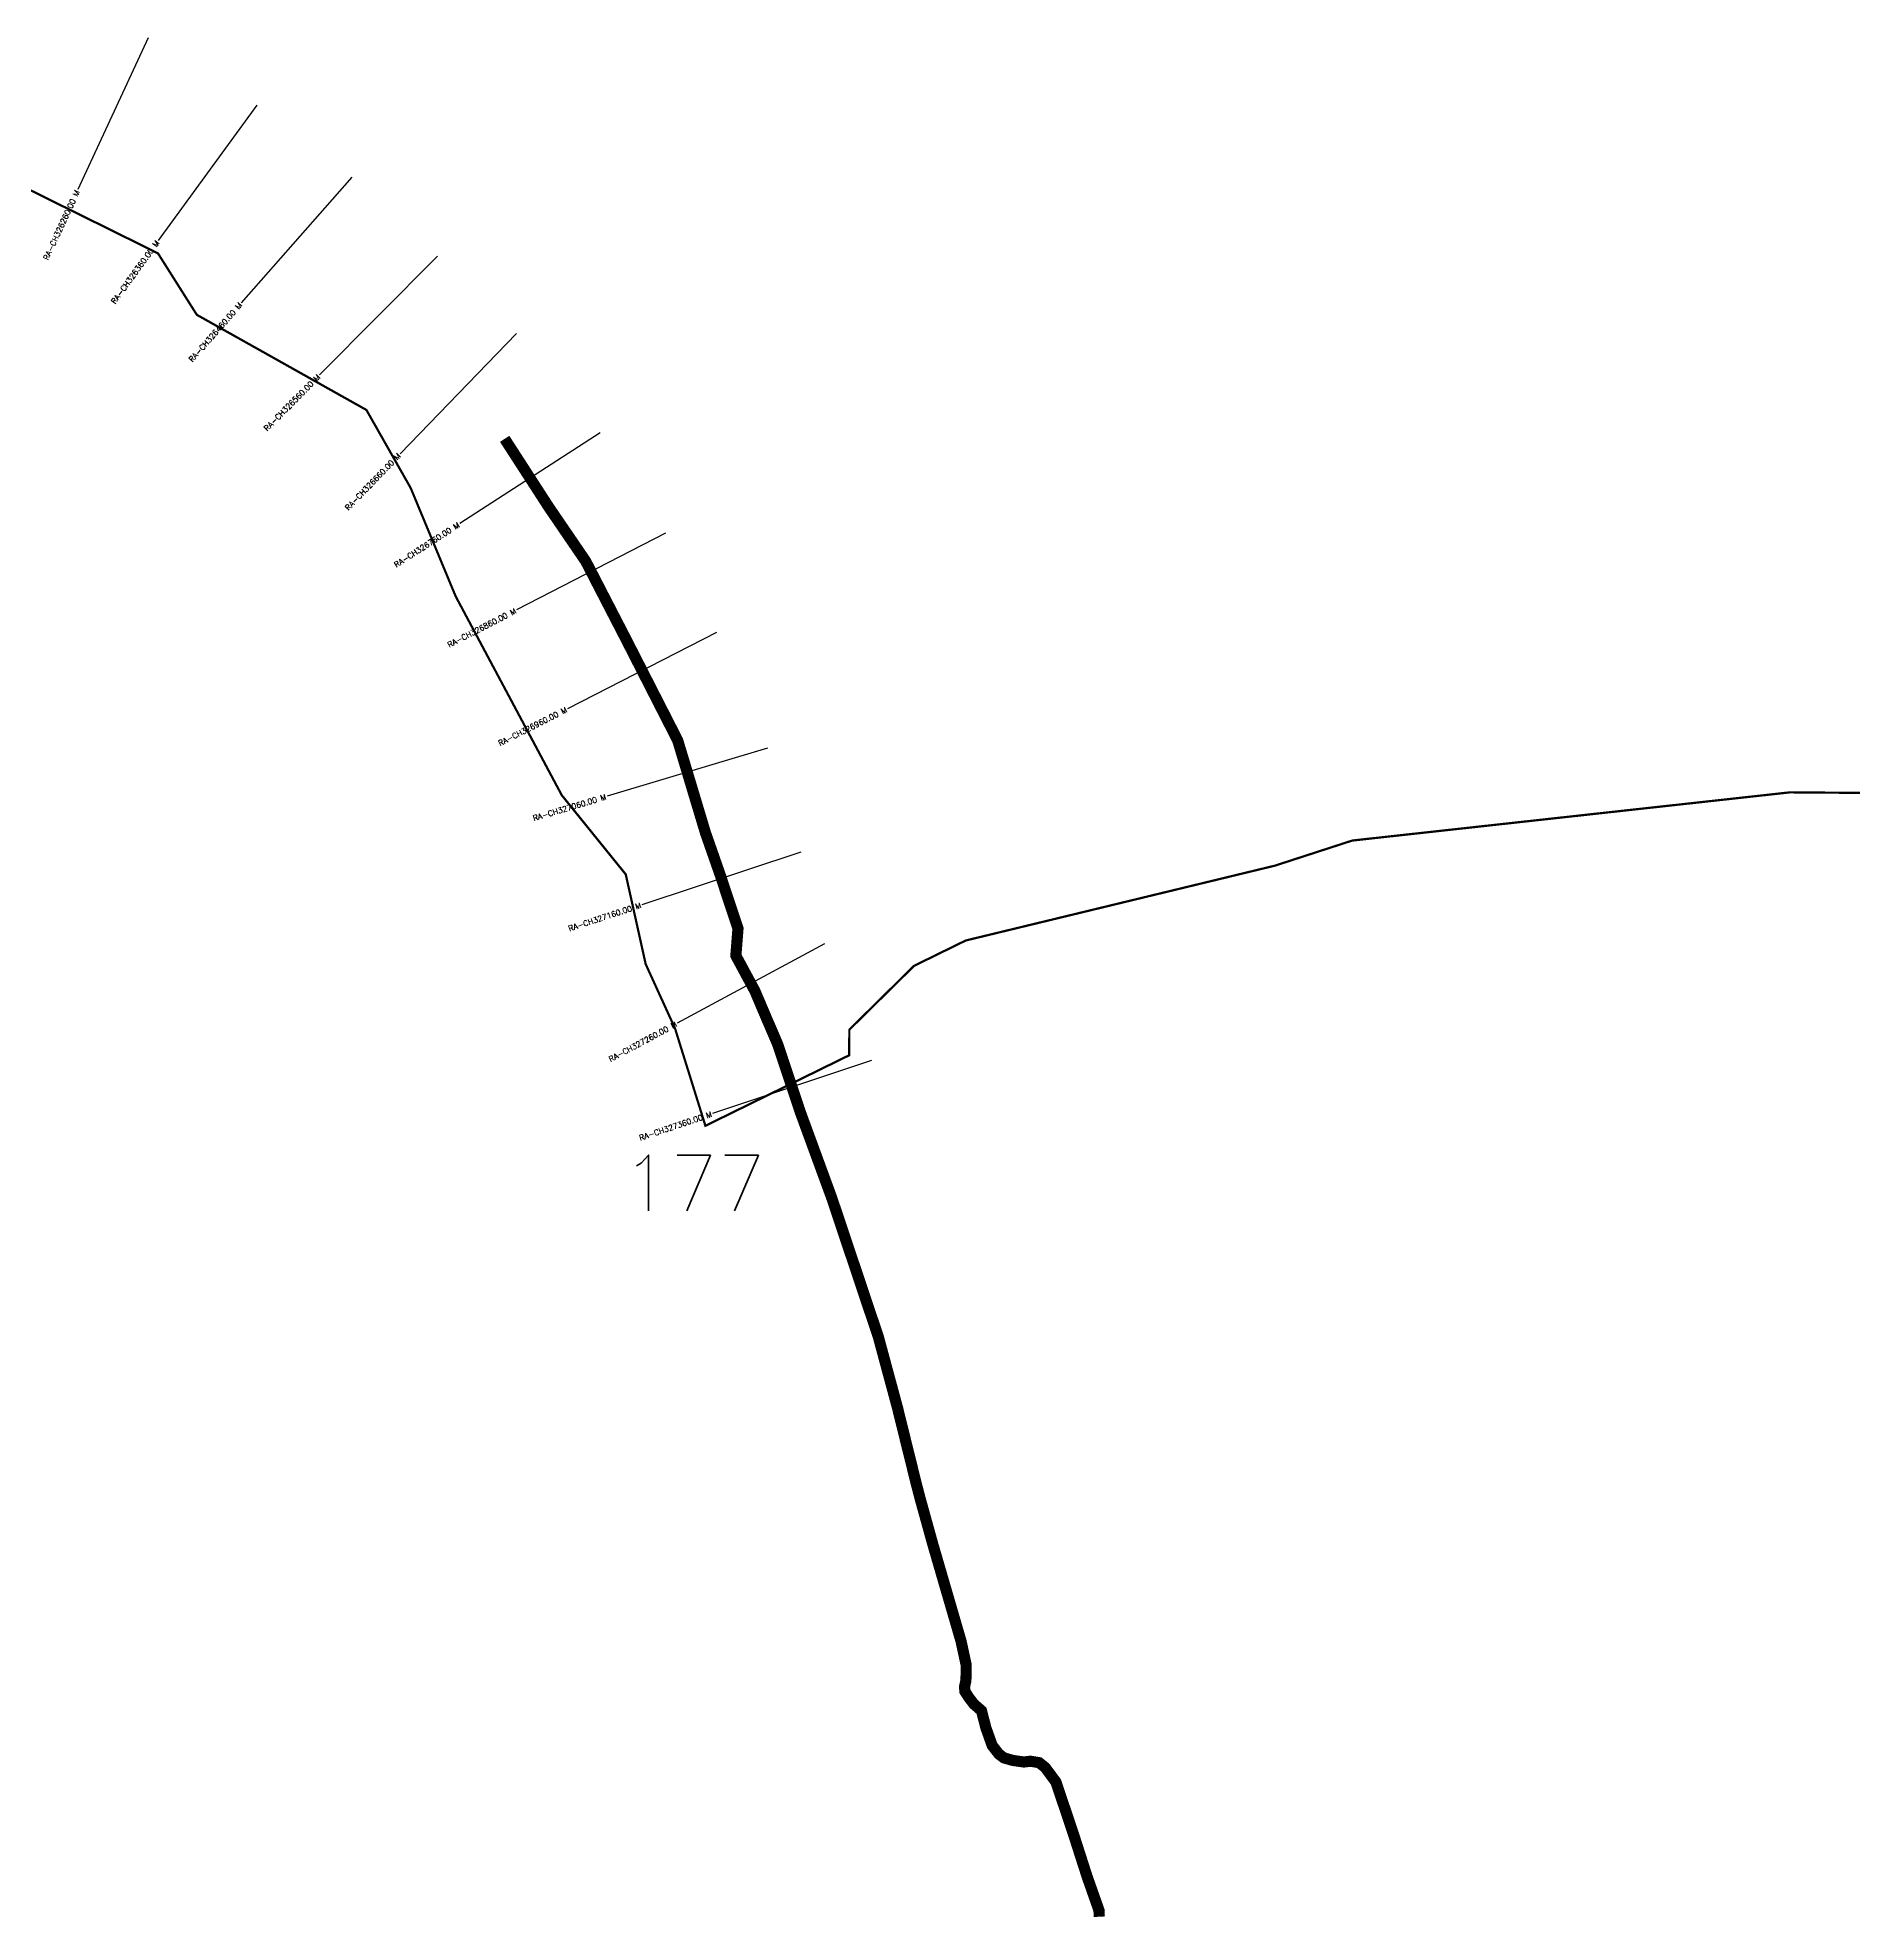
# Model space of a CAD drawing. Header units: metres. Extents: x 287149 to 291920, y 1995587 to 1999941.
# Drawn here: x 288676 to 290303, y 1995587 to 1997276 of the extents above; entities that cross this region are included whole.
import ezdxf
from ezdxf.enums import TextEntityAlignment as Align

# ---------------------------------------------------------------- set-up
doc = ezdxf.new("R2010")
doc.units = ezdxf.units.M
doc.header["$MEASUREMENT"] = 0
for name, color, linetype in [('ARTIFICIALLY PROTECTED', 4, 'Continuous'), ('CS', 134, 'Continuous'), ('CSMark', 6, 'Continuous')]:
    doc.layers.add(name, color=color, linetype=linetype)
doc.styles.get("Standard").update_dxf_attribs({"font": 'simplex.shx'})

msp = doc.modelspace()

# ---------------------------------------------------------------- linework, layer by layer
at = {"color": 6, "const_width": 2, "flags": 128}
msp.add_lwpolyline([(290395.9, 1996598.4), (290246.1, 1996599.5), (289853.9, 1996556.3), (289784.6, 1996533.8), (289507.5, 1996466.7), (289461.2, 1996444), (289403.2, 1996386.8), (289403, 1996363.8), (289274.2, 1996300.6), (289247, 1996387.8), (289220.7, 1996445.5), (289202.8, 1996526), (289145.5, 1996596.9), (289050.4, 1996775.2), (289010.1, 1996872.3), (288970.4, 1996942.3), (288818.4, 1997027.6), (288783.6, 1997082.7), (288597.7, 1997174.7)], dxfattribs=at)
at = {"layer": 'ARTIFICIALLY PROTECTED', "const_width": 10, "flags": 128}
msp.add_lwpolyline([(289094.3, 1996916.4), (289133.5, 1996855.7), (289167, 1996806.6), (289203.6, 1996735.7), (289249.4, 1996646), (289274.2, 1996563.4), (289287.7, 1996524.8), (289303.4, 1996477.4), (289301.5, 1996453.1), (289318.6, 1996421.4), (289329.6, 1996395.5), (289338.9, 1996373.9), (289359.6, 1996311.9), (289387.3, 1996236.3), (289429.2, 1996111.3), (289446.3, 1996048), (289463, 1995980.4), (289466.7, 1995966.2), (289478.1, 1995925.1), (289503.3, 1995838.6), (289507.9, 1995817.3), (289507.9, 1995809.6), (289507.6, 1995803.2), (289506.4, 1995797.5), (289506.8, 1995793.5), (289510.3, 1995788.1), (289514.8, 1995782.2), (289521.6, 1995776.3), (289525.6, 1995760.8), (289531.2, 1995745.1), (289537.2, 1995737.4), (289541.7, 1995734), (289549.7, 1995731.7), (289559.7, 1995730.3), (289565.5, 1995731), (289573.3, 1995729.7), (289578.7, 1995725.4), (289588.3, 1995712.4), (289603.4, 1995667.6), (289616.5, 1995626.9), (289626.9, 1995597.4), (289627.2, 1995591.6)], dxfattribs=at)
at = {"layer": 'CS'}
for p, q in [((288774.7, 1997276), (288711.8, 1997139.8)), ((288872.1, 1997215.4), (288783.9, 1997094.2)), ((288957.2, 1997150.9), (288858.2, 1997038.2)), ((289034.2, 1997080.2), (288928.5, 1996973.7)), ((289105, 1997010.8), (289000.6, 1996903.1)), ((289180, 1996921.9), (289054.1, 1996840.4)), ((289238.3, 1996831.9), (289105, 1996763.1)), ((289284.2, 1996742.7), (289150.6, 1996674.5)), ((289329.8, 1996639.1), (289186.1, 1996596)), ((289359.7, 1996545.9), (289217.3, 1996498.8)), ((289380.9, 1996463.8), (289248.9, 1996392.6)), ((289422.9, 1996359.2), (289280.6, 1996311.5))]:
    msp.add_line(p, q, dxfattribs=at)

# ---------------------------------------------------------------- texts
at = {"insert": (289199.6, 1996274.3), "char_height": 50, "attachment_point": 1}
msp.add_mtext_dynamic_manual_height_columns('177', width=84.374, gutter_width=1, heights=[74.2], dxfattribs=at)
at = {"layer": 'CSMark'}
for s, rotation, p in [('RA-CH326260.00 M', 65.2361, (288711.4, 1997138.9)), ('RA-CH326360.00 M', 53.9486, (288783.3, 1997093.4)), ('RA-CH326460.00 M', 48.7058, (288857.6, 1997037.5)), ('RA-CH326560.00 M', 45.2043, (288927.8, 1996973)), ('RA-CH326660.00 M', 45.9019, (288999.9, 1996902.4)), ('RA-CH326760.00 M', 32.893, (289053.2, 1996839.9)), ('RA-CH326860.00 M', 27.3047, (289104.1, 1996762.6)), ('RA-CH326960.00 M', 27.051, (289149.7, 1996674)), ('RA-CH327060.00 M', 16.6946, (289185.1, 1996595.7)), ('RA-CH327160.00 M', 18.2664, (289216.3, 1996498.5)), ('RA-CH327260.00 M', 28.3475, (289248.1, 1996392.1)), ('RA-CH327360.00 M', 18.5208, (289279.7, 1996311.2))]:
    msp.add_text(s, height=5, rotation=rotation, dxfattribs=at).set_placement(p, align=Align.MIDDLE_RIGHT)

doc.saveas('drawing.dxf')
